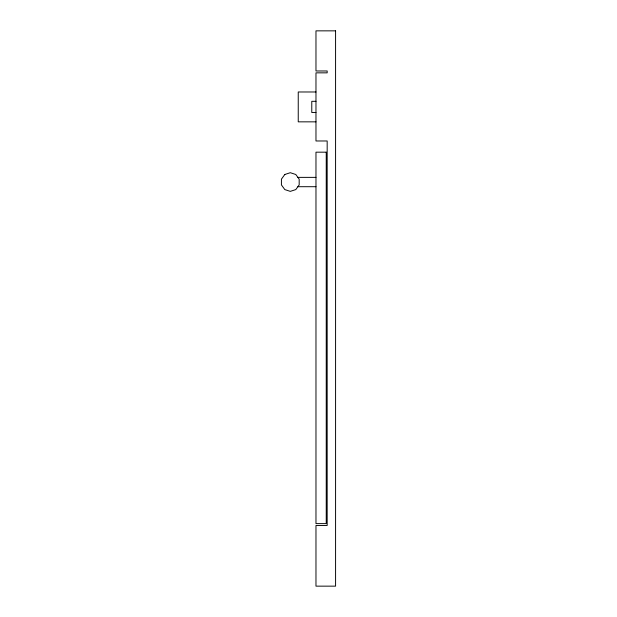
<?xml version="1.0" encoding="UTF-8"?>
<svg xmlns="http://www.w3.org/2000/svg" width="617" height="617" viewBox="0 0 617 617"><rect width="100%" height="100%" fill="white"/><g stroke="black" fill="none" stroke-linecap="round" stroke-linejoin="round"><path stroke-width="0.93" d="M315.973 91.979L298.242 91.979L298.242 121.842L315.973 121.842M315.973 101.311L311.778 101.311L311.778 112.51L315.973 112.51M297.88 177.372L315.973 177.372M297.88 186.704L315.973 186.704M284.815 174.488L281.421 179.154L281.421 184.923L284.815 189.589L290.298 191.37L295.79 189.589L299.176 184.923L299.176 179.154L295.79 174.488L290.298 172.706L284.815 174.488M335.579 30.85L315.973 30.85L315.973 70.978L327.172 70.978L327.172 72.845L315.973 72.845L315.973 140.977L327.172 140.977L327.172 525.483L315.973 525.483L315.973 586.15L335.579 586.15L335.579 30.85M326.239 152.175L315.973 152.175L315.973 523.617L326.239 523.617L326.239 152.175"/></g></svg>
